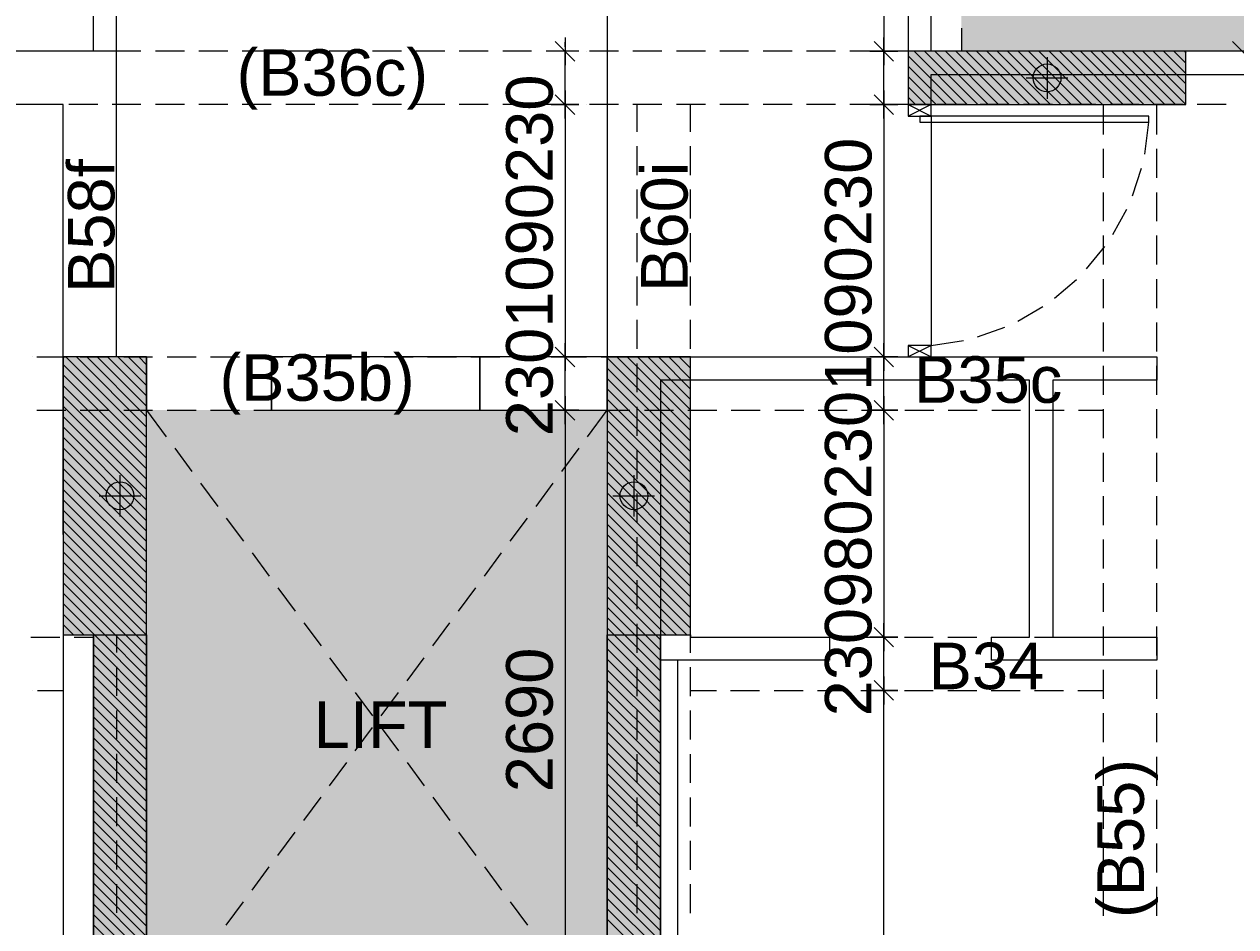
# Model space of a CAD drawing. Header units: millimetres. Extents: x -1303 to 98744, y -1303 to 90097.
# Drawn here: x 16310 to 21544, y 54726 to 58624 of the extents above; entities that cross this region are included whole.
import ezdxf

# ---------------------------------------------------------------- set-up
doc = ezdxf.new("R2010")
doc.units = ezdxf.units.MM
doc.layers.add('PDF_Geometry', color=7, linetype='Continuous')
doc.layers.add('PDF_Text', color=7, linetype='Continuous')
doc.layers.add('PDF_Solid Fills', color=192, linetype='Continuous', true_color=0xc2c0c0c0)
doc.styles.add('PDF ArialMT', font='arial.ttf')

msp = doc.modelspace()

# ---------------------------------------------------------------- hatches: boundary and pattern name
at = {"layer": 'PDF_Solid Fills'}
h = msp.add_hatch(color=256, dxfattribs=at)
h.paths.add_polyline_path([(19189.29033, 57187.73632), (19189.29033, 55987.68987), (18829.27557, 55987.68987), (18829.27557, 57187.73632)], flags=0)
h.paths.add_polyline_path([(16839.29338, 57187.73632), (16839.29338, 55987.68987), (16479.27862, 55987.68987), (16479.27862, 57187.73632)], flags=0)
h.paths.add_polyline_path([(16839.29338, 55987.68987), (16839.29338, 54267.67536), (18829.27557, 54267.67536), (18829.27557, 55987.68987), (19059.29832, 55987.68987), (19059.29832, 54037.73733), (16609.27064, 54037.73733), (16609.27064, 55987.68987)], flags=0)

# ---------------------------------------------------------------- linework, layer by layer
at = {"layer": 'PDF_Geometry', "color": 9, "lineweight": 0, "true_color": 0xc0c0c0}
for points in [[(16709.0493, 57187.39747), (16709.0493, 80672.11875), (7794.16426, 80672.11875)], [(20581.69975, 60607.28148), (20631.63248, 60707.14692), (21301.05158, 60707.14692), (21350.9843, 60607.28148), (21803.7528, 60607.28148), (21803.7528, 61831.87383), (26674.18779, 61831.87383), (26674.18779, 61319.8646), (26774.05116, 61319.8646), (26774.05116, 61932.58226), (20128.93125, 61932.58226), (20128.93125, 58277.42953), (20228.79463, 58277.42953), (20228.79463, 58406.9112), (21803.7528, 58406.9112), (21803.7528, 59837.15189), (21703.88943, 59837.15189), (21703.88943, 58507.61964), (20228.79463, 58507.61964), (20228.79463, 61831.87383), (21703.88943, 61831.87383), (21703.88943, 60707.14692), (21350.9843, 60707.14692), (21350.9843, 60607.28148)], [(16609.18593, 58507.61964), (16609.18593, 60232.3739), (16179.26701, 60232.3739), (16179.26701, 60332.2352), (16609.18593, 60332.2352), (16609.18593, 61831.87383), (15409.13741, 61831.87383), (15409.13741, 60232.3739), (15309.27507, 60232.3739), (15309.27507, 61831.87383)], [(18829.02144, 59637.42515), (18829.02144, 57187.39747), (18958.50518, 57187.39747), (21203.72751, 57187.39747), (21203.72751, 57087.53616), (20753.49831, 57087.53616), (20753.49831, 55977.19381), (21203.72751, 55977.19381), (21203.72751, 55877.3325), (20488.60717, 55877.3325), (20488.60717, 55977.19381), (20653.63494, 55977.19381), (20653.63494, 57087.53616), (19059.21361, 57087.53616), (19059.21361, 55987.35102), (19188.69735, 55987.35102), (19188.69735, 55977.19381), (19788.72057, 55977.19381), (19788.72057, 55877.3325), (19059.21361, 55877.3325), (19059.21361, 54037.48526), (18958.50518, 54037.48526), (19059.21361, 54037.48526), (19059.21361, 52332.19829)], [(16709.0493, 58507.61964), (15509.00079, 58507.61964)], [(16460.23696, 54318.45314), (16609.18593, 54331.9947), (11604.18963, 54331.9947), (11604.18963, 54562.18894), (16479.70219, 54562.18894), (16478.85713, 58277.42953), (15509.00079, 58277.42953)], [(20128.93125, 58277.42953), (20228.79463, 58227.49887), (20228.79463, 57237.33225), (20367.58846, 57258.48965)], [(20228.79463, 58277.42953), (20128.93125, 58227.49887)], [(21151.25755, 58062.4711), (21169.0306, 58202.10999)], [(21097.94047, 57883.05464), (21136.87093, 58002.38325)], [(21013.31085, 57716.33263), (21073.39871, 57825.50815)], [(20899.90798, 57567.38779), (20978.61395, 57663.86474)], [(20761.96127, 57441.28635), (20856.74604, 57522.53161)], [(20602.85716, 57342.27216), (20710.33844, 57404.89726)], [(20428.52137, 57274.56846), (20546.15573, 57316.03615)], [(20128.93125, 57237.33225), (20228.79463, 57187.39747)], [(20228.79463, 57237.33225), (20128.93125, 57187.39747)], [(16838.53304, 57187.39747), (16838.53304, 56957.20736), (16923.16267, 56842.95737)], [(17378.4684, 56957.20736), (17378.4684, 57187.39747)], [(18744.39181, 56842.95737), (18829.02144, 56957.20736)], [(16960.39888, 56793.02671), (17034.87336, 56692.31415)], [(18632.68112, 56692.31415), (18707.15353, 56793.02671)], [(17072.10957, 56642.38349), (17146.58405, 56541.67507)], [(18521.81548, 56541.67507), (18595.44284, 56642.38349)], [(17182.97521, 56491.74442), (17257.44969, 56391.03598)], [(18410.10479, 56391.03598), (18484.57927, 56491.74442)], [(17294.6859, 56341.1012), (17369.16039, 56240.39277)], [(18298.3941, 56240.39277), (18372.86651, 56341.1012)], [(17406.39659, 56190.46212), (17480.87108, 56089.75369)], [(18186.68133, 56089.75369), (18261.15582, 56190.46212)], [(17518.10728, 56038.97592), (17592.58177, 55939.11048)], [(18075.81777, 55939.11048), (18149.44513, 56038.97592)], [(17629.82005, 55888.3327), (17703.44741, 55788.4714)], [(17964.10707, 55788.4714), (18038.57949, 55888.3327)], [(19133.68809, 52332.19829), (19133.68809, 55877.3325)], [(17740.68362, 55737.69362), (17815.1581, 55637.83231)], [(17852.39431, 55637.83231), (17926.86879, 55737.69362)], [(17740.68362, 55486.34198), (17815.1581, 55587.05454)], [(17852.39431, 55587.05454), (17926.86879, 55486.34198)], [(17629.82005, 55335.70289), (17703.44741, 55436.41132)], [(17964.10707, 55436.41132), (18038.57949, 55335.70289)], [(17518.10728, 55185.06381), (17592.58177, 55285.77224)], [(18075.81777, 55285.77224), (18149.44513, 55185.06381)], [(17406.39659, 55034.4206), (17480.87108, 55135.12903)], [(18186.68133, 55135.12903), (18261.15582, 55034.4206)], [(17294.6859, 54883.78152), (17369.16039, 54984.48995)], [(18298.3941, 54984.48995), (18372.86651, 54883.78152)], [(17182.97521, 54733.13831), (17257.44969, 54833.85086)], [(18410.10479, 54833.85086), (18484.57927, 54733.13831)]]:
    msp.add_lwpolyline(points, dxfattribs=at)
at = {"layer": 'PDF_Geometry', "color": 122, "lineweight": 0, "true_color": 0x00b88a}
for points in [[(20023.99135, 61662.61458), (20023.99135, 61682.07774), (20023.99135, 58527.08693), (20023.99135, 58547.39721)], [(18647.06774, 58567.70749), (18647.06774, 58447.5359)], [(18603.9058, 58549.93445), (18689.38256, 58464.46183)], [(18647.06774, 58527.08693), (18647.06774, 58547.39721)], [(21529.55157, 58549.93445), (21615.02832, 58464.46183)], [(18706.30848, 58507.61964), (18586.97988, 58507.61964)], [(18647.06774, 58277.42953), (18647.06774, 58507.61964)], [(20023.99135, 58277.42953), (20023.99135, 58507.61964)], [(21631.95425, 58507.61964), (21512.62564, 58507.61964)], [(18647.06774, 58237.65195), (18647.06774, 58257.11924), (18647.06774, 57207.71188), (18647.06774, 57227.17504)], [(20023.99135, 58237.65195), (20023.99135, 58257.11924), (20023.99135, 57207.71188), (20023.99135, 57227.17504)], [(18647.06774, 56957.20736), (18647.06774, 57187.39747)], [(20023.99135, 56957.20736), (20023.99135, 57187.39747)], [(18647.06774, 56917.42978), (18647.06774, 56936.89707), (18647.06774, 54287.14266), (18647.06774, 54307.45294)], [(20023.99135, 56917.42978), (20023.99135, 56936.89707), (20023.99135, 55997.50822), (20023.99135, 56016.97139)], [(20023.99135, 55747.00371), (20023.99135, 55977.19381)], [(20023.99135, 52352.50857), (20023.99135, 55727.53641), (20023.99135, 55707.22612)]]:
    msp.add_lwpolyline(points, dxfattribs=at)
for points in [[(20023.99135, 58447.5359), (20023.99135, 58567.70749)], [(20066.30616, 58464.46183), (19981.67653, 58549.93445)], [(19963.90348, 58507.61964), (20084.07921, 58507.61964)], [(18603.9058, 58319.74435), (18689.38256, 58235.11472)], [(18647.06774, 58337.51739), (18647.06774, 58217.34167)], [(19981.67653, 58319.74435), (20066.30616, 58235.11472)], [(20023.99135, 58337.51739), (20023.99135, 58217.34167)], [(18706.30848, 58277.42953), (18586.97988, 58277.42953)], [(20084.07921, 58277.42953), (19963.90348, 58277.42953)], [(18689.38256, 57145.08265), (18603.9058, 57229.71228)], [(18647.06774, 57127.31373), (18647.06774, 57247.48532)], [(20066.30616, 57145.08265), (19981.67653, 57229.71228)], [(20023.99135, 57127.31373), (20023.99135, 57247.48532)], [(18586.97988, 57187.39747), (18706.30848, 57187.39747)], [(19963.90348, 57187.39747), (20084.07921, 57187.39747)], [(18603.9058, 56999.52218), (18689.38256, 56914.89255)], [(18647.06774, 57017.29522), (18647.06774, 56897.1195)], [(19981.67653, 56999.52218), (20066.30616, 56914.89255)], [(20023.99135, 57017.29522), (20023.99135, 56897.1195)], [(18706.30848, 56957.20736), (18586.97988, 56957.20736)], [(20084.07921, 56957.20736), (19963.90348, 56957.20736)], [(20066.30616, 55934.879), (19981.67653, 56019.50862)], [(20023.99135, 55917.11008), (20023.99135, 56037.28167)], [(19963.90348, 55977.19381), (20084.07921, 55977.19381)], [(20023.99135, 55807.09156), (20023.99135, 55686.91584)], [(20084.07921, 55747.00371), (19963.90348, 55747.00371)], [(19981.67653, 55789.31852), (20066.30616, 55704.68889)]]:
    msp.add_lwpolyline(points, close=True, dxfattribs=at)
at = {"layer": 'PDF_Geometry', "color": 157, "lineweight": 0, "true_color": 0x3f5f7f}
for points in [[(20128.93125, 58586.32767), (20128.93125, 58461.07334)], [(20359.1255, 58607.48507), (20359.1255, 58507.61964)], [(16439.92668, 58507.61964), (16315.52154, 58507.61964)], [(16627.80403, 58507.61964), (16502.55177, 58507.61964)], [(16814.83633, 58507.61964), (16690.4312, 58507.61964)], [(17002.71369, 58507.61964), (16877.46143, 58507.61964)], [(17189.74599, 58507.61964), (17065.33878, 58507.61964)], [(17377.62335, 58507.61964), (17252.37109, 58507.61964)], [(17565.5007, 58507.61964), (17440.24844, 58507.61964)], [(17752.53301, 58507.61964), (17627.28075, 58507.61964)], [(17940.41036, 58507.61964), (17815.1581, 58507.61964)], [(18127.44059, 58507.61964), (18002.19041, 58507.61964)], [(18315.32002, 58507.61964), (18190.06776, 58507.61964)], [(18502.35025, 58507.61964), (18377.94512, 58507.61964)], [(18690.22761, 58507.61964), (18564.97742, 58507.61964)], [(18877.25991, 58507.61964), (18752.85478, 58507.61964)], [(19065.13727, 58507.61964), (18939.88501, 58507.61964)], [(19253.01462, 58507.61964), (19127.76443, 58507.61964)], [(19440.04693, 58507.61964), (19314.79466, 58507.61964)], [(19627.92428, 58507.61964), (19502.67202, 58507.61964)], [(19814.95658, 58507.61964), (19689.70432, 58507.61964)], [(20002.83394, 58507.61964), (19877.58168, 58507.61964)], [(20189.86624, 58507.61964), (20065.45903, 58507.61964)], [(20377.7436, 58507.61964), (20252.49134, 58507.61964)], [(20564.77383, 58507.61964), (20440.36869, 58507.61964)], [(20752.65326, 58507.61964), (20627.401, 58507.61964)], [(20939.68349, 58507.61964), (20815.27835, 58507.61964)], [(21127.56084, 58507.61964), (21002.31066, 58507.61964)], [(21315.44027, 58507.61964), (21190.18801, 58507.61964)], [(21502.4705, 58507.61964), (21377.21824, 58507.61964)], [(20128.93125, 58398.44824), (20128.93125, 58277.42953)], [(16439.92668, 58277.42953), (16315.52154, 58277.42953)], [(16478.85713, 58138.63777), (16478.85713, 58277.42953)], [(16627.80403, 58277.42953), (16502.55177, 58277.42953)], [(16814.83633, 58277.42953), (16690.4312, 58277.42953)], [(16709.0493, 58138.63777), (16709.0493, 58277.42953)], [(17002.71369, 58277.42953), (16877.46143, 58277.42953)], [(17189.74599, 58277.42953), (17065.33878, 58277.42953)], [(17377.62335, 58277.42953), (17252.37109, 58277.42953)], [(17565.5007, 58277.42953), (17440.24844, 58277.42953)], [(17752.53301, 58277.42953), (17627.28075, 58277.42953)], [(17940.41036, 58277.42953), (17815.1581, 58277.42953)], [(18127.44059, 58277.42953), (18002.19041, 58277.42953)], [(18315.32002, 58277.42953), (18190.06776, 58277.42953)], [(18502.35025, 58277.42953), (18377.94512, 58277.42953)], [(18690.22761, 58277.42953), (18564.97742, 58277.42953)], [(18877.25991, 58277.42953), (18752.85478, 58277.42953)], [(19065.13727, 58277.42953), (18939.88501, 58277.42953)], [(18958.50518, 58159.79517), (18958.50518, 58277.42953)], [(19253.01462, 58277.42953), (19127.76443, 58277.42953)], [(19188.69735, 58159.79517), (19188.69735, 58277.42953)], [(19440.04693, 58277.42953), (19314.79466, 58277.42953)], [(19627.92428, 58277.42953), (19502.67202, 58277.42953)], [(19814.95658, 58277.42953), (19689.70432, 58277.42953)], [(20002.83394, 58277.42953), (19877.58168, 58277.42953)], [(20189.86624, 58277.42953), (20065.45903, 58277.42953)], [(20377.7436, 58277.42953), (20252.49134, 58277.42953)], [(20564.77383, 58277.42953), (20440.36869, 58277.42953)], [(20752.65326, 58277.42953), (20627.401, 58277.42953)], [(20939.68349, 58277.42953), (20815.27835, 58277.42953)], [(20973.53534, 58148.79084), (20973.53534, 58277.42953)], [(21127.56084, 58277.42953), (21002.31066, 58277.42953)], [(21315.44027, 58277.42953), (21190.18801, 58277.42953)], [(21203.72751, 58148.79084), (21203.72751, 58277.42953)], [(21502.4705, 58277.42953), (21377.21824, 58277.42953)], [(18958.50518, 57971.91575), (18958.50518, 58097.16595)], [(19188.69735, 57971.91575), (19188.69735, 58097.16595)], [(16478.85713, 57950.75835), (16478.85713, 58076.00854)], [(16709.0493, 57950.75835), (16709.0493, 58076.00854)], [(20973.53534, 57960.91555), (20973.53534, 58086.16575)], [(21203.72751, 57960.91555), (21203.72751, 58086.16575)], [(16478.85713, 57763.72604), (16478.85713, 57888.13325)], [(16709.0493, 57763.72604), (16709.0493, 57888.13325)], [(18958.50518, 57784.88345), (18958.50518, 57910.13778)], [(19188.69735, 57784.88345), (19188.69735, 57910.13778)], [(20973.53534, 57773.88326), (20973.53534, 57898.28633)], [(21203.72751, 57773.88326), (21203.72751, 57898.28633)], [(16478.85713, 57575.85075), (16478.85713, 57701.10095)], [(16709.0493, 57575.85075), (16709.0493, 57701.10095)], [(18958.50518, 57597.00816), (18958.50518, 57722.25835)], [(19188.69735, 57597.00816), (19188.69735, 57722.25835)], [(20973.53534, 57586.00383), (20973.53534, 57711.25815)], [(21203.72751, 57586.00383), (21203.72751, 57711.25815)], [(18958.50518, 57409.97586), (18958.50518, 57534.37893)], [(19188.69735, 57409.97586), (19188.69735, 57534.37893)], [(20973.53534, 57398.12854), (20973.53534, 57523.37873)], [(21203.72751, 57398.12854), (21203.72751, 57523.37873)], [(16478.85713, 57388.81846), (16478.85713, 57513.22153)], [(16709.0493, 57388.81846), (16709.0493, 57513.22153)], [(16478.85713, 57187.39747), (16478.85713, 57326.19335)], [(16709.0493, 57187.39747), (16709.0493, 57326.19335)], [(18958.50518, 57222.09643), (18958.50518, 57347.35076)], [(19188.69735, 57222.09643), (19188.69735, 57347.35076)], [(20973.53534, 57211.09624), (20973.53534, 57336.34643)], [(21203.72751, 57211.09624), (21203.72751, 57336.34643)], [(16365.45219, 57187.39747), (16489.85733, 57187.39747)], [(16552.48449, 57187.39747), (16677.73675, 57187.39747)], [(16740.36185, 57187.39747), (16864.76698, 57187.39747)], [(16927.39415, 57187.39747), (17052.64434, 57187.39747)], [(17115.27151, 57187.39747), (17240.52377, 57187.39747)], [(17302.30174, 57187.39747), (17427.554, 57187.39747)], [(17490.18117, 57187.39747), (17615.43135, 57187.39747)], [(17677.2114, 57187.39747), (17802.46366, 57187.39747)], [(17865.08875, 57187.39747), (17990.34101, 57187.39747)], [(18052.96818, 57187.39747), (18177.37332, 57187.39747)], [(18239.99841, 57187.39747), (18365.25067, 57187.39747)], [(18427.87577, 57187.39747), (18552.28298, 57187.39747)], [(18614.90807, 57187.39747), (18740.16033, 57187.39747)], [(18802.78543, 57187.39747), (18927.19056, 57187.39747)], [(18958.50518, 57035.06414), (18958.50518, 57159.47134)], [(18989.81773, 57187.39747), (19115.06999, 57187.39747)], [(19177.69508, 57187.39747), (19302.94735, 57187.39747)], [(19188.69735, 57035.06414), (19188.69735, 57159.47134)], [(19364.72739, 57187.39747), (19489.97758, 57187.39747)], [(19552.60474, 57187.39747), (19677.857, 57187.39747)], [(19740.4821, 57187.39747), (19864.88723, 57187.39747)], [(19927.5144, 57187.39747), (20052.76459, 57187.39747)], [(20115.39176, 57187.39747), (20239.79689, 57187.39747)], [(20302.42199, 57187.39747), (20427.67425, 57187.39747)], [(20490.30142, 57187.39747), (20614.70655, 57187.39747)], [(20677.33165, 57187.39747), (20802.58391, 57187.39747)], [(20865.209, 57187.39747), (20973.53534, 57187.39747)], [(20973.53534, 57023.21681), (20973.53534, 57148.47114)], [(21203.72751, 57023.21681), (21203.72751, 57148.47114)], [(16365.45219, 56957.20736), (16489.85733, 56957.20736)], [(16552.48449, 56957.20736), (16677.73675, 56957.20736)], [(16740.36185, 56957.20736), (16864.76698, 56957.20736)], [(16927.39415, 56957.20736), (17052.64434, 56957.20736)], [(17115.27151, 56957.20736), (17240.52377, 56957.20736)], [(17302.30174, 56957.20736), (17427.554, 56957.20736)], [(17490.18117, 56957.20736), (17615.43135, 56957.20736)], [(17677.2114, 56957.20736), (17802.46366, 56957.20736)], [(17865.08875, 56957.20736), (17990.34101, 56957.20736)], [(18052.96818, 56957.20736), (18177.37332, 56957.20736)], [(18239.99841, 56957.20736), (18365.25067, 56957.20736)], [(18427.87577, 56957.20736), (18552.28298, 56957.20736)], [(18614.90807, 56957.20736), (18740.16033, 56957.20736)], [(18802.78543, 56957.20736), (18927.19056, 56957.20736)], [(18958.50518, 56847.18885), (18958.50518, 56972.43904)], [(18989.81773, 56957.20736), (19115.06999, 56957.20736)], [(19177.69508, 56957.20736), (19302.94735, 56957.20736)], [(19188.69735, 56847.18885), (19188.69735, 56972.43904)], [(19364.72739, 56957.20736), (19489.97758, 56957.20736)], [(19552.60474, 56957.20736), (19677.857, 56957.20736)], [(19740.4821, 56957.20736), (19864.88723, 56957.20736)], [(19927.5144, 56957.20736), (20052.76459, 56957.20736)], [(20115.39176, 56957.20736), (20239.79689, 56957.20736)], [(20302.42199, 56957.20736), (20427.67425, 56957.20736)], [(20490.30142, 56957.20736), (20614.70655, 56957.20736)], [(20677.33165, 56957.20736), (20802.58391, 56957.20736)], [(20865.209, 56957.20736), (20973.53534, 56957.20736)], [(20973.53534, 56836.18452), (20973.53534, 56961.43884)], [(21203.72751, 56836.18452), (21203.72751, 56961.43884)], [(18958.50518, 56660.15655), (18958.50518, 56784.56375)], [(19188.69735, 56660.15655), (19188.69735, 56784.56375)], [(20973.53534, 56648.30923), (20973.53534, 56773.55942)], [(21203.72751, 56648.30923), (21203.72751, 56773.55942)], [(18958.50518, 56472.27713), (18958.50518, 56597.53145)], [(19188.69735, 56472.27713), (19188.69735, 56597.53145)], [(20973.53534, 56461.27692), (20973.53534, 56585.68412)], [(21203.72751, 56461.27692), (21203.72751, 56585.68412)], [(18958.50518, 56284.40183), (18958.50518, 56409.65202)], [(19188.69735, 56284.40183), (19188.69735, 56409.65202)], [(20973.53534, 56273.3975), (20973.53534, 56398.65183)], [(21203.72751, 56273.3975), (21203.72751, 56398.65183)], [(18958.50518, 56097.36953), (18958.50518, 56222.61973)], [(19188.69735, 56097.36953), (19188.69735, 56222.61973)], [(20973.53534, 56086.36933), (20973.53534, 56210.7724)], [(21203.72751, 56086.36933), (21203.72751, 56210.7724)], [(18958.50518, 55909.49011), (18958.50518, 56034.74444)], [(19188.69735, 55909.49011), (19188.69735, 56034.74444)], [(20973.53534, 55898.48991), (20973.53534, 56023.74011)], [(21203.72751, 55898.48991), (21203.72751, 56023.74011)], [(16339.21825, 55977.19381), (16463.62339, 55977.19381)], [(16478.85713, 55987.35102), (16478.85713, 55911.18435)], [(16526.24848, 55977.19381), (16609.18593, 55977.19381)], [(16709.0493, 55987.35102), (16709.0493, 55911.18435)], [(19188.69735, 55977.19381), (19300.40804, 55977.19381)], [(19362.18808, 55977.19381), (19487.44035, 55977.19381)], [(19550.06544, 55977.19381), (19675.3177, 55977.19381)], [(19737.9428, 55977.19381), (19862.34793, 55977.19381)], [(19924.9751, 55977.19381), (20050.22736, 55977.19381)], [(20112.85245, 55977.19381), (20237.25759, 55977.19381)], [(20299.88476, 55977.19381), (20425.13495, 55977.19381)], [(20487.76211, 55977.19381), (20613.01437, 55977.19381)], [(20674.79234, 55977.19381), (20800.0446, 55977.19381)], [(20862.67177, 55977.19381), (20973.53534, 55977.19381)], [(16478.85713, 55848.55926), (16478.85713, 55723.30493)], [(16709.0493, 55848.55926), (16709.0493, 55723.30493)], [(18958.50518, 55722.46194), (18958.50518, 55846.86501)], [(19188.69735, 55722.46194), (19188.69735, 55846.86501)], [(20973.53534, 55711.45761), (20973.53534, 55835.86482)], [(21203.72751, 55711.45761), (21203.72751, 55835.86482)], [(16367.99149, 55747.00371), (16478.85713, 55747.00371)], [(19188.69735, 55747.00371), (19300.40804, 55747.00371)], [(19362.18808, 55747.00371), (19487.44035, 55747.00371)], [(19550.06544, 55747.00371), (19675.3177, 55747.00371)], [(19737.9428, 55747.00371), (19862.34793, 55747.00371)], [(19924.9751, 55747.00371), (20050.22736, 55747.00371)], [(20112.85245, 55747.00371), (20237.25759, 55747.00371)], [(20299.88476, 55747.00371), (20425.13495, 55747.00371)], [(20487.76211, 55747.00371), (20613.01437, 55747.00371)], [(20674.79234, 55747.00371), (20800.0446, 55747.00371)], [(20862.67177, 55747.00371), (20973.53534, 55747.00371)], [(16478.85713, 55660.67983), (16478.85713, 55536.27676)], [(16709.0493, 55660.67983), (16709.0493, 55536.27676)], [(18958.50518, 55534.58252), (18958.50518, 55659.83271)], [(19188.69735, 55534.58252), (19188.69735, 55659.83271)], [(20973.53534, 55523.58232), (20973.53534, 55648.83251)], [(21203.72751, 55523.58232), (21203.72751, 55648.83251)], [(16478.85713, 55473.64754), (16478.85713, 55348.39734)], [(16709.0493, 55473.64754), (16709.0493, 55348.39734)], [(18958.50518, 55347.55021), (18958.50518, 55471.95742)], [(19188.69735, 55347.55021), (19188.69735, 55471.95742)], [(20973.53534, 55335.70289), (20973.53534, 55460.95309)], [(21203.72751, 55335.70289), (21203.72751, 55460.95309)], [(16478.85713, 55285.77224), (16478.85713, 55161.36504)], [(16709.0493, 55285.77224), (16709.0493, 55161.36504)], [(18958.50518, 55159.67492), (18958.50518, 55284.92512)], [(19188.69735, 55159.67492), (19188.69735, 55284.92512)], [(20973.53534, 55148.67059), (20973.53534, 55273.92492)], [(21203.72751, 55148.67059), (21203.72751, 55273.92492)], [(16478.85713, 55098.73994), (16478.85713, 54973.48974)], [(16709.0493, 55098.73994), (16709.0493, 54973.48974)], [(18958.50518, 54972.64263), (18958.50518, 55097.0457)], [(19188.69735, 54972.64263), (19188.69735, 55097.0457)], [(20973.53534, 54960.7953), (20973.53534, 55086.0455)], [(21203.72751, 54960.7953), (21203.72751, 55086.0455)], [(16478.85713, 54910.86052), (16478.85713, 54786.45745)], [(16709.0493, 54910.86052), (16709.0493, 54786.45745)], [(18958.50518, 54784.7632), (18958.50518, 54910.01753)], [(19188.69735, 54784.7632), (19188.69735, 54910.01753)], [(20973.53534, 54773.76301), (20973.53534, 54898.16608)], [(21203.72751, 54773.76301), (21203.72751, 54898.16608)]]:
    msp.add_lwpolyline(points, dxfattribs=at)
at = {"layer": 'PDF_Geometry', "lineweight": 0}
for points in [[(20128.93125, 58570.24886), (20128.93125, 58570.24886)], [(20128.93125, 58570.24886), (20128.93125, 58570.24886)], [(20359.1255, 58570.24886), (20359.1255, 58570.24886)], [(20359.1255, 58570.24886), (20359.1255, 58570.24886)], [(18647.06774, 58507.61964), (18647.06774, 58507.61964)], [(18740.16033, 58507.61964), (18740.16033, 58507.61964)], [(18802.78543, 58507.61964), (18802.78543, 58507.61964)], [(18865.41259, 58507.61964), (18865.41259, 58507.61964)], [(18958.50518, 58507.61964), (18958.50518, 58507.61964)], [(20045.14875, 58507.61964), (20045.14875, 58507.61964)], [(20045.14875, 58507.61964), (20045.14875, 58507.61964)], [(20128.93125, 58507.61964), (20128.93125, 58507.61964)], [(20128.93125, 58507.61964), (20128.93125, 58507.61964)], [(20128.93125, 58507.61964), (20128.93125, 58507.61964)], [(20128.93125, 58507.61964), (20128.93125, 58507.61964)], [(20128.93125, 58488.15647), (20339.66027, 58277.42953)], [(20155.16727, 58507.61964), (20384.51438, 58277.42953)], [(20200.02138, 58507.61964), (20429.36643, 58277.42953)], [(20244.8755, 58507.61964), (20475.06767, 58277.42953)], [(20289.72754, 58507.61964), (20519.92179, 58277.42953)], [(20334.58166, 58507.61964), (20564.77383, 58277.42953)], [(20359.1255, 58507.61964), (20359.1255, 58507.61964)], [(20359.1255, 58507.61964), (20359.1255, 58507.61964)], [(20379.43578, 58507.61964), (20609.62795, 58277.42953)], [(20424.28989, 58507.61964), (20654.48206, 58277.42953)], [(20469.14401, 58507.61964), (20699.33618, 58277.42953)], [(20513.99605, 58507.61964), (20744.1903, 58277.42953)], [(20558.85017, 58507.61964), (20789.04234, 58277.42953)], [(20603.70429, 58507.61964), (20833.89646, 58277.42953)], [(20648.5584, 58507.61964), (20878.75057, 58277.42953)], [(20693.41252, 58507.61964), (20923.60469, 58277.42953)], [(20738.26456, 58507.61964), (20968.4588, 58277.42953)], [(20783.11868, 58507.61964), (21013.31085, 58277.42953)], [(20828.81992, 58507.61964), (21058.16496, 58277.42953)], [(20873.67196, 58507.61964), (21103.01908, 58277.42953)], [(20918.52608, 58507.61964), (21147.8732, 58277.42953)], [(20963.3802, 58507.61964), (21192.72731, 58277.42953)], [(21008.23431, 58507.61964), (21238.42648, 58277.42953)], [(21053.08843, 58507.61964), (21283.2806, 58277.42953)], [(21097.94047, 58507.61964), (21328.13472, 58277.42953)], [(21142.79459, 58507.61964), (21328.97977, 58321.43446)], [(21187.64871, 58507.61964), (21328.97977, 58366.29064)], [(21232.50282, 58507.61964), (21328.97977, 58411.14268)], [(21277.35694, 58507.61964), (21328.97977, 58455.99886)], [(21322.20898, 58507.61964), (21328.97977, 58500.85092)], [(20128.93125, 58443.30442), (20294.80615, 58277.42953)], [(20128.93125, 58398.44824), (20249.95203, 58277.42953)], [(20128.93125, 58353.5962), (20205.09792, 58277.42953)], [(20128.93125, 58308.74001), (20160.24587, 58277.42953)], [(16347.68121, 58277.42953), (16347.68121, 58277.42953)], [(16410.30631, 58277.42953), (16410.30631, 58277.42953)], [(16478.85713, 58277.42953), (16478.85713, 58277.42953)], [(18647.06774, 58277.42953), (18647.06774, 58277.42953)], [(18647.06774, 58277.42953), (18647.06774, 58277.42953)], [(18740.16033, 58277.42953), (18740.16033, 58277.42953)], [(18740.16033, 58277.42953), (18740.16033, 58277.42953)], [(18802.78543, 58277.42953), (18802.78543, 58277.42953)], [(18802.78543, 58277.42953), (18802.78543, 58277.42953)], [(18865.41259, 58277.42953), (18865.41259, 58277.42953)], [(18865.41259, 58277.42953), (18865.41259, 58277.42953)], [(18958.50518, 58277.42953), (18958.50518, 58277.42953)], [(18958.50518, 58277.42953), (18958.50518, 58277.42953)], [(20045.14875, 58277.42953), (20045.14875, 58277.42953)], [(20045.14875, 58277.42953), (20045.14875, 58277.42953)], [(20128.93125, 58277.42953), (20128.93125, 58277.42953)], [(20128.93125, 58277.42953), (20128.93125, 58277.42953)], [(16347.68121, 57187.39747), (16347.68121, 57187.39747)], [(16410.30631, 57187.39747), (16410.30631, 57187.39747)], [(16478.85713, 57187.39747), (16478.85713, 57187.39747)], [(16490.70445, 57187.39747), (16838.53304, 56839.573)], [(16535.55857, 57187.39747), (16838.53304, 56884.42506)], [(16580.41268, 57187.39747), (16838.53304, 56929.27711)], [(16625.26473, 57187.39747), (16838.53304, 56974.13329)], [(16670.11884, 57187.39747), (16838.53304, 57018.98533)], [(16714.97296, 57187.39747), (16838.53304, 57063.84151)], [(16759.82708, 57187.39747), (16838.53304, 57108.69356)], [(16805.52625, 57187.39747), (16838.53304, 57153.54562)], [(18647.06774, 57187.39747), (18647.06774, 57187.39747)], [(18647.06774, 57187.39747), (18647.06774, 57187.39747)], [(18737.62103, 57187.39747), (18737.62103, 57187.39747)], [(18737.62103, 57187.39747), (18737.62103, 57187.39747)], [(18829.02144, 57187.39747), (18829.02144, 57187.39747)], [(18829.02144, 57187.39747), (18829.02144, 57187.39747)], [(18829.02144, 57184.0131), (19188.69735, 56824.33719)], [(18870.48913, 57187.39747), (19188.69735, 56869.19337)], [(18915.34324, 57187.39747), (19188.69735, 56914.04542)], [(18960.19736, 57187.39747), (19188.69735, 56958.89748)], [(19005.05148, 57187.39747), (19188.69735, 57003.75366)], [(19049.90352, 57187.39747), (19188.69735, 57048.6057)], [(19094.75764, 57187.39747), (19188.69735, 57093.46188)], [(19139.61175, 57187.39747), (19188.69735, 57138.31393)], [(19185.31092, 57187.39747), (19185.31092, 57187.39747)], [(20023.99135, 57187.39747), (20023.99135, 57187.39747)], [(20023.99135, 57187.39747), (20023.99135, 57187.39747)], [(16478.85713, 57154.39273), (16838.53304, 56794.71682)], [(16478.85713, 57109.54069), (16838.53304, 56749.86478)], [(18829.02144, 57139.16106), (19188.69735, 56779.48515)], [(16478.85713, 57064.68451), (16838.53304, 56704.1656)], [(18829.02144, 57094.30488), (19188.69735, 56734.62897)], [(16478.85713, 57019.83246), (16838.53304, 56659.30942)], [(18829.02144, 57049.45283), (19188.69735, 56689.77691)], [(18829.02144, 57004.60077), (19188.69735, 56644.92486)], [(16478.85713, 56974.98041), (16838.53304, 56614.45738)], [(18647.06774, 56957.20736), (18647.06774, 56957.20736)], [(18647.06774, 56957.20736), (18647.06774, 56957.20736)], [(18737.62103, 56957.20736), (18737.62103, 56957.20736)], [(18737.62103, 56957.20736), (18737.62103, 56957.20736)], [(18829.02144, 56959.74459), (19188.69735, 56599.22156)], [(18829.02144, 56957.20736), (18829.02144, 56957.20736)], [(18829.02144, 56957.20736), (18829.02144, 56957.20736)], [(20023.99135, 56957.20736), (20023.99135, 56957.20736)], [(20023.99135, 56957.20736), (20023.99135, 56957.20736)], [(16478.85713, 56930.12422), (16838.53304, 56569.6012)], [(18829.02144, 56914.89255), (19188.69735, 56554.36951)], [(16478.85713, 56885.27218), (16838.53304, 56524.74914)], [(16478.85713, 56840.416), (16838.53304, 56479.89709)], [(18829.02144, 56870.03637), (19188.69735, 56509.51746)], [(16478.85713, 56795.56395), (16838.53304, 56435.04091)], [(18829.02144, 56825.18432), (19188.69735, 56464.66128)], [(16478.85713, 56749.86478), (16838.53304, 56390.18887)], [(18829.02144, 56780.33227), (19188.69735, 56419.80924)], [(16478.85713, 56705.0086), (16838.53304, 56345.33269)], [(18829.02144, 56735.47608), (19188.69735, 56374.95305)], [(18829.02144, 56690.62404), (19188.69735, 56330.101)], [(16478.85713, 56660.15655), (16838.53304, 56300.48063)], [(18829.02144, 56644.92486), (19188.69735, 56285.24895)], [(16478.85713, 56615.30449), (16838.53304, 56255.62858)], [(18829.02144, 56600.06868), (19188.69735, 56240.39277)], [(16478.85713, 56570.44831), (16838.53304, 56210.7724)], [(18829.02144, 56555.21664), (19188.69735, 56195.54073)], [(16478.85713, 56525.59627), (16838.53304, 56165.92036)], [(16478.85713, 56480.74009), (16838.53304, 56121.06418)], [(18829.02144, 56510.36046), (19188.69735, 56150.68455)], [(16478.85713, 56435.88804), (16838.53304, 56076.21212)], [(18829.02144, 56465.50841), (19188.69735, 56105.83249)], [(16478.85713, 56391.03598), (16838.53304, 56031.36007)], [(18829.02144, 56420.65635), (19188.69735, 56060.98044)], [(18829.02144, 56375.80017), (19188.69735, 56016.12426)], [(16478.85713, 56346.1798), (16837.68592, 55987.35102)], [(18829.02144, 56330.94813), (19172.61648, 55987.35102)], [(16478.85713, 56301.32776), (16792.8318, 55987.35102), (16838.53304, 55941.65185)], [(18829.02144, 56286.09195), (19127.76443, 55987.35102)], [(16478.85713, 56256.47158), (16747.97769, 55987.35102), (16838.53304, 55895.95267)], [(18829.02144, 56241.2399), (19082.91032, 55987.35102)], [(16478.85713, 56211.61953), (16703.12564, 55987.35102), (16838.53304, 55851.09649)], [(16478.85713, 56166.76747), (16658.27153, 55987.35102), (16838.53304, 55806.24445)], [(18829.02144, 56196.38784), (19038.0562, 55987.35102), (19059.21361, 55966.19361)], [(16478.85713, 56121.91129), (16613.41741, 55987.35102), (16838.53304, 55761.38826)], [(18829.02144, 56151.53166), (18993.20208, 55987.35102), (19059.21361, 55921.34156)], [(16478.85713, 56077.05925), (16568.56329, 55987.35102)], [(18829.02144, 56106.67962), (18948.34797, 55987.35102), (19059.21361, 55876.48538)], [(18829.02144, 56061.82344), (18903.49592, 55987.35102), (19059.21361, 55831.63333)], [(16478.85713, 56032.20307), (16523.70918, 55987.35102)], [(18829.02144, 56016.97139), (18858.64181, 55987.35102), (19059.21361, 55786.77715)], [(16347.68121, 55977.19381), (16347.68121, 55977.19381)], [(16347.68121, 55977.19381), (16347.68121, 55977.19381)], [(16410.30631, 55977.19381), (16410.30631, 55977.19381)], [(16410.30631, 55977.19381), (16410.30631, 55977.19381)], [(16478.85713, 55977.19381), (16478.85713, 55977.19381)], [(16478.85713, 55977.19381), (16478.85713, 55977.19381)], [(16837.68592, 55987.35102), (16837.68592, 55987.35102)], [(18829.02144, 55972.11933), (19059.21361, 55741.9251)], [(20023.99135, 55977.19381), (20023.99135, 55977.19381)], [(20023.99135, 55977.19381), (20023.99135, 55977.19381)], [(16609.18593, 55946.73045), (16838.53304, 55716.53621)], [(16609.18593, 55901.87427), (16838.53304, 55671.68416)], [(18829.02144, 55927.26315), (19059.21361, 55697.07305)], [(16609.18593, 55857.02222), (16838.53304, 55626.82798)], [(18829.02144, 55882.41111), (19059.21361, 55652.21687)], [(16609.18593, 55812.16604), (16838.53304, 55581.97594)], [(18829.02144, 55836.71193), (19059.21361, 55607.36482)], [(16347.68121, 55747.00371), (16347.68121, 55747.00371)], [(16347.68121, 55747.00371), (16347.68121, 55747.00371)], [(16410.30631, 55747.00371), (16410.30631, 55747.00371)], [(16410.30631, 55747.00371), (16410.30631, 55747.00371)], [(16478.85713, 55747.00371), (16478.85713, 55747.00371)], [(16478.85713, 55747.00371), (16478.85713, 55747.00371)], [(16609.18593, 55767.31399), (16838.53304, 55537.11976)], [(18829.02144, 55791.85575), (19059.21361, 55562.50864)], [(18829.02144, 55747.00371), (19059.21361, 55517.65659)], [(20023.99135, 55747.00371), (20023.99135, 55747.00371)], [(20023.99135, 55747.00371), (20023.99135, 55747.00371)], [(20091.69505, 55747.00371), (20091.69505, 55747.00371)], [(20091.69505, 55747.00371), (20091.69505, 55747.00371)], [(20158.55162, 55747.00371), (20158.55162, 55747.00371)], [(20158.55162, 55747.00371), (20158.55162, 55747.00371)], [(16609.18593, 55722.46194), (16838.53304, 55492.2677)], [(18829.02144, 55702.14753), (19059.21361, 55472.80454)], [(16609.18593, 55677.60576), (16838.53304, 55447.41565)], [(18829.02144, 55657.29547), (19059.21361, 55427.10124)], [(16609.18593, 55632.75371), (16838.53304, 55402.55947)], [(16609.18593, 55587.89753), (16838.53304, 55357.70743)], [(18829.02144, 55612.44342), (19059.21361, 55382.24919)], [(16609.18593, 55543.04548), (16838.53304, 55312.85125)], [(18829.02144, 55567.58724), (19059.21361, 55337.39714)], [(16609.18593, 55497.34631), (16838.53304, 55267.99919)], [(18829.02144, 55522.7352), (19059.21361, 55292.54096)], [(16609.18593, 55452.49013), (16838.53304, 55223.14714)], [(18829.02144, 55477.87902), (19059.21361, 55247.68891)], [(18829.02144, 55433.02697), (19059.21361, 55202.83273)], [(16609.18593, 55407.63808), (16838.53304, 55178.29096)], [(18829.02144, 55388.17491), (19059.21361, 55157.98068)], [(16609.18593, 55362.78603), (16838.53304, 55133.43892)], [(18829.02144, 55343.31873), (19059.21361, 55113.12863)], [(16609.18593, 55317.92984), (16838.53304, 55087.73974)], [(16609.18593, 55273.0778), (16838.53304, 55042.88356)], [(18829.02144, 55298.46669), (19059.21361, 55068.27245)], [(16609.18593, 55228.22162), (16838.53304, 54998.03152)], [(18829.02144, 55253.61051), (19059.21361, 55023.4204)], [(16609.18593, 55183.36957), (16838.53304, 54953.17533)], [(18829.02144, 55208.75846), (19059.21361, 54978.56422)], [(16609.18593, 55138.51752), (16838.53304, 54908.32328)], [(18829.02144, 55163.9064), (19059.21361, 54933.71217)], [(18829.02144, 55119.05022), (19059.21361, 54888.86012)], [(16609.18593, 55093.66133), (16838.53304, 54863.47123)], [(18829.02144, 55074.19818), (19059.21361, 54844.00394)], [(16609.18593, 55048.80929), (16838.53304, 54818.61505)], [(18829.02144, 55028.499), (19059.21361, 54799.15189)], [(16609.18593, 55003.95311), (16838.53304, 54773.76301)], [(16609.18593, 54959.10106), (16838.53304, 54728.90682)], [(18829.02144, 54983.64282), (19059.21361, 54754.29571)], [(16609.18593, 54914.24901), (16838.53304, 54684.05477)], [(18829.02144, 54938.79078), (19059.21361, 54709.44366)], [(16609.18593, 54869.39283), (16838.53304, 54639.20272)], [(18829.02144, 54893.9346), (19059.21361, 54664.59161)], [(16609.18593, 54824.54078), (16838.53304, 54594.34654)], [(18829.02144, 54849.08254), (19059.21361, 54618.88831)], [(18829.02144, 54804.23049), (19059.21361, 54574.03626)], [(16609.18593, 54779.6846), (16838.53304, 54549.4945)], [(18829.02144, 54759.37431), (19059.21361, 54529.18421)], [(16609.18593, 54733.98542), (16838.53304, 54504.63832)]]:
    msp.add_lwpolyline(points, dxfattribs=at)
at = {"layer": 'PDF_Geometry', "color": 5, "lineweight": 0}
for points in [[(20128.93125, 58277.42953), (21328.97938, 58277.42953), (21328.97938, 58507.62212), (20128.93125, 58507.62212)], [(20128.93125, 58277.42953), (21328.97938, 58277.42953), (21328.97938, 58507.62212), (20128.93125, 58507.62212)], [(16478.85713, 55987.35102), (16838.53304, 55987.35102), (16838.53304, 57187.39914), (16478.85713, 57187.39914)], [(16478.85713, 55987.35102), (16838.53304, 55987.35102), (16838.53304, 57187.39914), (16478.85713, 57187.39914)], [(18829.02144, 55987.35102), (19188.69735, 55987.35102), (19188.69735, 57187.39914), (18829.02144, 57187.39914)], [(18829.02144, 55987.35102), (19188.69735, 55987.35102), (19188.69735, 57187.39914), (18829.02144, 57187.39914)], [(19059.21361, 55987.35102), (19059.21361, 54037.48526), (16609.18593, 54037.48526), (16609.18593, 55987.35102), (16609.18593, 54037.48526), (19059.21361, 54037.48526)], [(16838.53304, 55987.35102), (16838.53304, 54267.67536), (18829.02144, 54267.67536), (18829.02144, 55987.35102), (18829.02144, 54267.67536), (16838.53304, 54267.67536)]]:
    msp.add_lwpolyline(points, close=True, dxfattribs=at)
at = {"layer": 'PDF_Geometry', "color": 20, "lineweight": 0, "true_color": 0xff4405}
for points in [[(20728.95655, 58482.23075), (20728.95655, 58301.97129)], [(20639.24831, 58392.52665), (20818.66271, 58392.52665)], [(16723.43592, 56677.08247), (16723.43592, 56497.66601)], [(18944.11649, 56677.08247), (18944.11649, 56497.66601)], [(16633.72769, 56587.37424), (16813.98921, 56587.37424)], [(18853.5632, 56587.37424), (19033.82472, 56587.37424)]]:
    msp.add_lwpolyline(points, dxfattribs=at)
at = {"layer": 'PDF_Geometry', "color": 9, "lineweight": 0, "true_color": 0xc0c0c0}
for points in [[(20128.93125, 58227.49887), (20228.79421, 58227.49887), (20228.79421, 58277.43035), (20128.93125, 58277.43035)], [(20178.86398, 58202.10999), (21169.0306, 58202.10999), (21169.0306, 58227.49887), (20178.86398, 58227.49887)], [(20128.93125, 57187.39747), (20228.79421, 57187.39747), (20228.79421, 57237.32895), (20128.93125, 57237.32895)], [(17378.4684, 56957.20736), (18278.92764, 56957.20736), (18278.92764, 57187.39995), (17378.4684, 57187.39995)], [(18278.92887, 56957.20736), (18829.02144, 56957.20736), (18829.02144, 57187.39995), (18278.92887, 57187.39995)]]:
    msp.add_lwpolyline(points, close=True, dxfattribs=at)
at = {"layer": 'PDF_Geometry', "color": 7, "lineweight": 0, "true_color": 0xffffff}
for centre, radius in [((20729.27835, 58392.71106), 59.9861), ((16724.26478, 56587.72929), 59.98489), ((18944.26911, 56587.72989), 59.98428)]:
    msp.add_circle(centre, radius, dxfattribs=at)
at = {"layer": 'PDF_Geometry', "color": 20, "lineweight": 0, "true_color": 0xff4405}
for centre, radius in [((20729.26912, 58392.68839), 59.97688), ((16724.27881, 56587.71092), 59.99891), ((18944.27581, 56587.70299), 59.99098)]:
    msp.add_circle(centre, radius, dxfattribs=at)
at = {"layer": 'PDF_Solid Fills', "color": 43, "lineweight": 0, "true_color": 0x00007f}
msp.add_solid([(20359.29492, 60477.71304), (20359.29492, 58507.70642), (21704.31299, 60477.71304), (21704.31299, 58507.70642)], dxfattribs=at)
at = {"layer": 'PDF_Solid Fills', "lineweight": 0}
msp.add_solid([(20129.2701, 58507.70642), (20129.2701, 58277.6816), (21329.31862, 58507.70642), (21329.31862, 58277.6816)], dxfattribs=at)
at = {"layer": 'PDF_Solid Fills', "color": 254, "lineweight": 0, "true_color": 0x00007f}
msp.add_solid([(16839.29338, 54267.67536), (16839.29338, 56957.71563), (18829.27557, 54267.67536), (18829.27557, 56957.71563)], dxfattribs=at)

# ---------------------------------------------------------------- texts
at = {"layer": 'PDF_Text', "color": 6, "char_height": 201.084641, "attachment_point": 4, "style": 'PDF ArialMT'}
for s, insert in [('(B36c)', (17227.62144, 58385.60654)), ('(B35b)', (17154.00959, 57068.20608)), ('B35c', (20154.59044, 57088.33467)), ('B34', (20217.1264, 55851.36464))]:
    msp.add_mtext(s, dxfattribs=dict(at, insert=insert))
at = {"layer": 'PDF_Text', "char_height": 201.084641, "attachment_point": 4, "rotation": 90, "style": 'PDF ArialMT'}
for s, insert in [('2301090230', (18494.23337, 56844.87383)), ('2309802301090230', (19871.52888, 55634.82515)), ('2690', (18494.23337, 55307.21465))]:
    msp.add_mtext(s, dxfattribs=dict(at, insert=insert))
at = {"layer": 'PDF_Text', "color": 6, "char_height": 201.084641, "attachment_point": 4, "rotation": 90, "style": 'PDF ArialMT'}
for s, insert in [('B58f', (16600.86986, 57463.4966)), ('B60i', (19077.16189, 57468.21881)), ('(B55)', (21077.21479, 54763.91914))]:
    msp.add_mtext(s, dxfattribs=dict(at, insert=insert))
at = {"layer": 'PDF_Text', "color": 9, "true_color": 0xc0c0c0, "insert": (17561.12286, 55599.07925), "char_height": 201.084641, "attachment_point": 4, "style": 'PDF ArialMT'}
msp.add_mtext('LIFT', dxfattribs=at)

doc.saveas('drawing.dxf')
